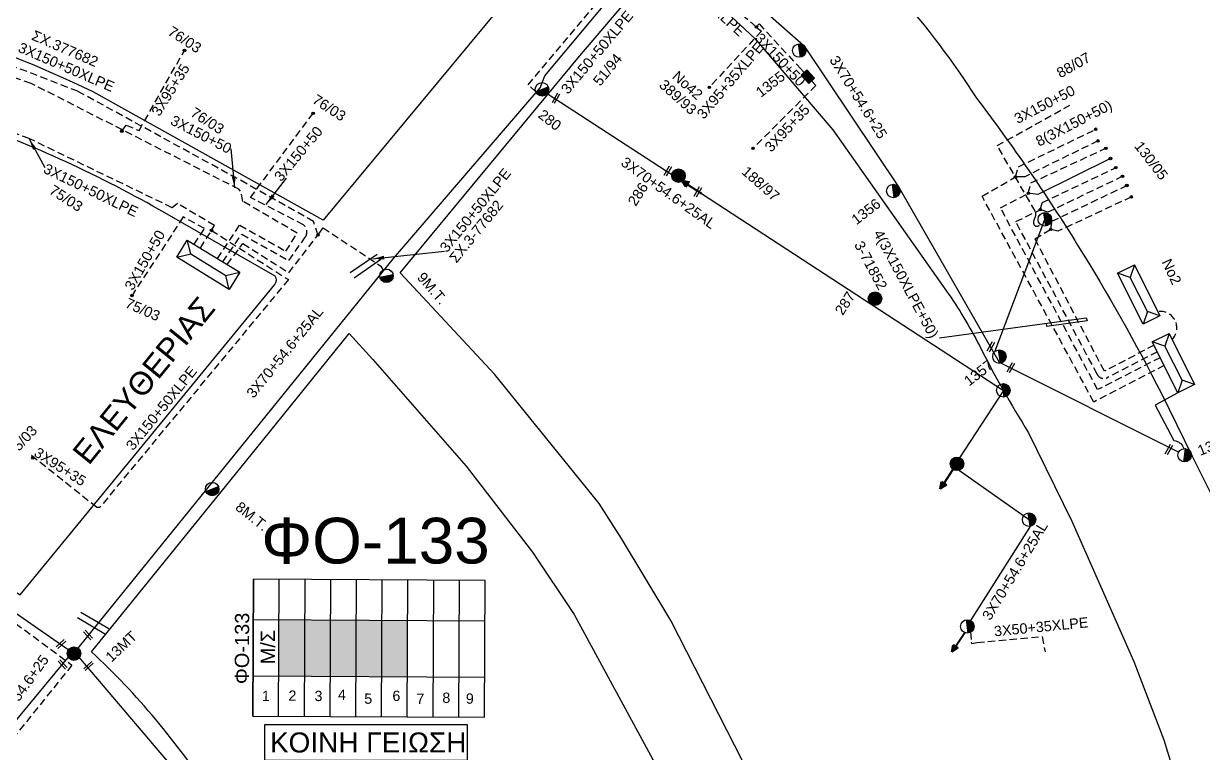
# Model space of a CAD drawing. Header units: millimetres. Extents: x 2999 to 5218, y 1863 to 2903.
# Drawn here: x 3547.2 to 3753.6, y 2225.3 to 2352.8 of the extents above; entities that cross this region are included whole.
import ezdxf
from ezdxf.enums import TextEntityAlignment as Align

# ---------------------------------------------------------------- set-up
doc = ezdxf.new("R2010")
doc.units = ezdxf.units.MM
doc.header["$LTSCALE"] = 0.5
doc.linetypes.add('DASHED', pattern=[19.05, 12.7, -6.35])
for name, color, linetype in [('Link Box 2 Διευθύνσεων', 7, 'Continuous'), ('Άγνωστα', 7, 'Continuous'), ('Ασφαλειοκιβώτια Χ.Τ 9 αναχωρήσεων', 7, 'Continuous'), ('Επίτονοι', 7, 'Continuous'), ('Επιγραφές - Σχήματα', 7, 'Continuous'), ('Καλώδια ΧΤ   3x150+50AL', 7, 'DASHED'), ('Καλώδια ΧΤ   3x150+50CU', 7, 'DASHED'), ('Μηχανική τομή', 7, 'Continuous'), ('Στύλος Ξύλινος', 7, 'Continuous'), ('Στύλος Ξύλινος @ 1', 7, 'Continuous'), ('Στύλος ΦΜ', 7, 'Continuous'), ('Στύλος ΦΜ @ 1', 7, 'Continuous'), ('Συνδέσεις', 7, 'Continuous'), ('Συνεστραμμένα ΧΤ   3x70+54.6+25 AL', 7, 'SYN_LINE'), ('Τομή', 7, 'Continuous'), ('Υποσταθμός πόλεως', 7, 'Continuous'), ('Υπόβαθρο ΔΕΗ', 7, 'Continuous')]:
    doc.layers.add(name, color=color, linetype=linetype)
doc.styles.add('arial', font='ARIAL.TTF')
doc.styles.get("Standard").update_dxf_attribs({"font": 'ARIAL.TTF'})
doc.linetypes.add('SYN_LINE', pattern='A,0.5,-0.0001,["/\\/\\/\\/",Standard,S=0.1,R=0,X=0,Y=-0.05],-0.25', length=0.7501)
doc.dimstyles.new('ISO-25', dxfattribs={"dimtxt": 2.5, "dimasz": 2.5, "dimexe": 1.25, "dimexo": 0.625, "dimtad": 1, "dimtxsty": 'Standard', "dimcen": 2.5, "dimadec": 0, "dimazin": 0, "dimtfac": 1, "dimtmove": 0, "dimatfit": 3, "dimfxl": 1, "dimarcsym": 0})

# ---------------------------------------------------------------- blocks, each defined once
blk = doc.blocks.new('ΑΣΦΑΛΕΙΟΚΙΒΩΤΙΟ ΥΠΟΣΤΑΘΜΟΥ 9 ΑΝΑΧΩΡΗΣΕΩΝ')
at = {"layer": 'Ασφαλειοκιβώτια Χ.Τ 9 αναχωρήσεων', "ltscale": 40}
for p, q in [((-23.8, 40.36), (24.02, 40.36)), ((-9.72, 40.36), (-9.72, -40.64)), ((9.94, 40.36), (9.94, -40.64)), ((-23.8, 31.36), (24.02, 31.36)), ((-23.8, 22.36), (24.02, 22.36)), ((-23.8, 13.36), (24.02, 13.36)), ((-23.8, 4.36), (24.02, 4.36)), ((-23.8, -4.64), (24.02, -4.64)), ((-23.8, -13.64), (24.02, -13.64)), ((-23.8, -22.64), (24.02, -22.64)), ((-23.8, -31.64), (24.02, -31.64))]:
    blk.add_line(p, q, dxfattribs=at)
at = {"layer": 'Ασφαλειοκιβώτια Χ.Τ 9 αναχωρήσεων'}
blk.add_lwpolyline([(-23.8, -40.64), (24.02, -40.64), (24.02, 40.36), (-23.8, 40.36)], close=True, dxfattribs=at)
for s, p in [('1', (-18.54, 37.25)), ('2', (-18.39, 27.98)), ('3', (-18.45, 18.85)), ('4', (-17.96, 10.67)), ('5', (-19.3, 1.44)), ('6', (-18.25, -8.4)), ('7', (-19.23, -16.79)), ('8', (-18.84, -25.86)), ('9', (-19.09, -34.08))]:
    blk.add_text(s, height=3.6, rotation=270, dxfattribs=at).set_placement(p)
at = {"layer": 'Ασφαλειοκιβώτια Χ.Τ 9 αναχωρήσεων', "ltscale": 40}
for tag, height, p in [('ΟΝΟΜΑ', 5, (-0.16, 44.31)), ('ΚΕΙΜΕΝΟ 1', 2, (17.06, 35.59)), ('ΚΕΙΜΕΝΟ 2', 2, (17.06, 26.88)), ('ΚΕΙΜΕΝΟ 3', 2, (17.06, 17.69)), ('ΚΕΙΜΕΝΟ 4', 2, (17.06, 8.71)), ('ΚΕΙΜΕΝΟ 5', 2, (17.06, -0.13)), ('ΚΕΙΜΕΝΟ 6', 2, (17.06, -9.05)), ('ΚΕΙΜΕΝΟ 7', 2, (17.06, -18.13)), ('ΚΕΙΜΕΝΟ 8', 2, (17.06, -26.85)), ('ΚΕΙΜΕΝΟ 9', 2, (17.06, -35.99)), ('ΣΧ', 2, (-0.1, -42.64))]:
    blk.add_attdef(tag, text='', height=height, dxfattribs=at).set_placement(p, align=Align.MIDDLE_CENTER)
blk = doc.blocks.new('ΜΗΧΑΝΙΚΗ ΤΟΜΗ')
at = {"layer": 'Μηχανική τομή', "ltscale": 40}
for p, q in [((-1.89, 0.78), (1.89, 0.78)), ((1.89, 0), (-1.89, 0))]:
    blk.add_line(p, q, dxfattribs=at)
blk = doc.blocks.new('ΥΠΑΡΧΩΝ ΤΣΙΜΕΝΤΕΝΙΟΣ ΣΤΥΛΟΣ')
at = {"layer": 'Στύλος ΦΜ'}
blk.add_hatch(color=7, dxfattribs=at).paths.add_polyline_path([(-1.29, -2.28, 0.574793), (2.62, 0, 0.268822), (1.3, 2.27)])
at = {"layer": 'Στύλος ΦΜ', "color": 7}
blk.add_line((-1.29, -2.28), (1.3, 2.27), dxfattribs=at)
blk.add_circle((0, 0), 2.62, dxfattribs=at)
at = {"layer": 'Στύλος ΦΜ', "flags": 4}
for tag, p in [('ΑΡΙΘΜΟΣ', (-4.68, 8.05)), ('ΤΥΠΟΣ', (-4.91, 3.03))]:
    blk.add_attdef(tag, p, '', height=4, dxfattribs=at)
blk = doc.blocks.new('ΤΟΜΗ')
at = {"layer": 'Τομή', "ltscale": 40}
for p, q in [((-5.68, 0), (5.68, 0)), ((5.68, -2.33), (-5.68, -2.33))]:
    blk.add_line(p, q, dxfattribs=at)
blk = doc.blocks.new('LINK BOX 2 ΑΝΑΧΩΡΗΣΕΩΝ')
at = {"layer": 'Link Box 2 Διευθύνσεων', "ltscale": 40}
blk.add_hatch(color=256, dxfattribs=at).paths.add_polyline_path([(-2.02, 1.29), (-2.02, -1.45), (1.89, -1.45), (1.89, 1.29)])
for p, q in [((-2.02, -0.08), (-4.26, -0.08)), ((4.12, -0.08), (1.89, -0.08))]:
    blk.add_line(p, q, dxfattribs=at)
blk.add_lwpolyline([(-2.02, -1.45), (-2.02, 1.29), (1.89, 1.29), (1.89, -1.45)], close=True, dxfattribs=at)
blk = doc.blocks.new('ΥΠΑΡΧΩΝ ΞΥΛΙΝΟΣ ΣΤΥΛΟΣ')
at = {"layer": 'Στύλος Ξύλινος'}
h = blk.add_hatch(color=7, dxfattribs=at)
h.paths.add_polyline_path([(-2.62, 0, 0.270008), (-1.29, -2.28), (1.3, 2.27, 0.576266)])
h.paths.add_polyline_path([(-1.29, -2.28, 0.574793), (2.62, 0, 0.268822), (1.3, 2.27)])
at = {"layer": 'Στύλος Ξύλινος', "color": 7}
blk.add_line((-1.29, -2.28), (1.3, 2.27), dxfattribs=at)
blk.add_circle((0, 0), 2.62, dxfattribs=at)
at = {"layer": 'Στύλος Ξύλινος', "flags": 4}
for tag, p in [('ΑΡΙΘΜΟΣ', (-4.91, 8.6)), ('ΤΥΠΟΣ', (-4.85, 3.39))]:
    blk.add_attdef(tag, p, '', height=4, dxfattribs=at)
blk = doc.blocks.new('ΕΠΙΤΟΝΟΣ')
at = {"layer": 'Επίτονοι', "lineweight": 40, "ltscale": 40}
blk.add_hatch(color=256, dxfattribs=at).paths.add_polyline_path([(-1.13, 6.47), (0, 9.1), (1.13, 6.47)])
for p, q in [((-1.13, 6.47), (0, 9.1)), ((1.13, 6.47), (-1.13, 6.47)), ((-1.13, 6.47), (0, 6.47)), ((0, 9.1), (1.13, 6.47)), ((0, 6.47), (0, 0))]:
    blk.add_line(p, q, dxfattribs=at)
blk = doc.blocks.new('ΥΠΟΣΤΑΘΜΟΣ ΠΟΛΕΩΣ')
at = {"layer": 'Υποσταθμός πόλεως', "linetype": 'Continuous', "ltscale": 40}
blk.add_lwpolyline([(-8.57, 2.82), (8.57, 2.82), (8.57, -2.82), (-8.57, -2.82)], close=True, dxfattribs=at)
for points in [[(-5.75, 0), (-8.57, 2.82)], [(5.75, 0), (8.57, 2.82)], [(-8.57, -2.82), (-5.75, 0)], [(-5.75, 0), (5.75, 0)], [(8.57, -2.82), (5.75, 0)]]:
    blk.add_lwpolyline(points, dxfattribs=at)
at = {"layer": 'Υποσταθμός πόλεως', "linetype": 'SYN_LINE', "ltscale": 40, "flags": 1}
for tag, p in [('ΜΕΤΑΣΧΗΜΑΤΙΣΜΟΣ', (10.6, 2.39)), ('ΙΣΧΥΣ', (10.58, -0.41)), ('ΑΡΙΘΜΟΣ', (10.7, -3.13))]:
    blk.add_attdef(tag, p, '', height=1.8, dxfattribs=at)
blk = doc.blocks.new('_ΣΥΝΔΕΣΗ')
at = {"layer": 'Συνδέσεις', "linetype": 'SYN_LINE', "ltscale": 40}
blk.add_hatch(color=256, dxfattribs=at).paths.add_polyline_path([(0.5, -0.01, 1), (-0.5, -0.01, 1)])
at = {"layer": 'Συνδέσεις'}
blk.add_circle((0, -0.01), 0.5, dxfattribs=at)

msp = doc.modelspace()

# ---------------------------------------------------------------- hatches: boundary and pattern name
at = {"layer": 'Ασφαλειοκιβώτια Χ.Τ 9 αναχωρήσεων', "ltscale": 40}
for color, points in [(1, [(3591.92, 2248.65), (3591.87, 2238.83), (3596.37, 2238.8), (3596.42, 2248.63)]), (2, [(3596.42, 2248.63), (3596.37, 2238.8), (3600.87, 2238.78), (3600.92, 2248.61)]), (173, [(3600.92, 2248.61), (3600.87, 2238.78), (3605.37, 2238.75), (3605.42, 2248.58)]), (133, [(3605.42, 2248.58), (3605.37, 2238.75), (3609.87, 2238.73), (3609.92, 2248.56)]), (151, [(3609.92, 2248.56), (3609.87, 2238.73), (3614.37, 2238.71), (3614.42, 2248.53)])]:
    msp.add_hatch(color=color, dxfattribs=at).paths.add_polyline_path(points)

# ---------------------------------------------------------------- linework, layer by layer
at = {"layer": 'Άγνωστα', "color": 6, "linetype": 'DASHED', "ltscale": 0.2}
for points in [[(3636.81, 2340.91), (3635.46, 2342.14), (3655.58, 2366.04), (3658.26, 2364.88)], [(3675.58, 2352.06), (3676.26, 2351.5), (3667.16, 2341.71)], [(3685.8, 2342.03), (3674.8, 2331.04)], [(3712.85, 2246.45), (3712.96, 2244.75), (3712.98, 2244.48), (3713.99, 2244.68), (3725.39, 2245.69), (3725.88, 2243.01)]]:
    msp.add_lwpolyline(points, dxfattribs=at)
msp.add_lwpolyline([(3658.81, 2366.22), (3658.5, 2365.76, 0.390853), (3658.79, 2363.85, 0.486785), (3661.53, 2364.49), (3675.58, 2352.06)], format="xyb", dxfattribs=at)
at = {"layer": 'Άγνωστα', "color": 1, "linetype": 'DASHED', "ltscale": 0.2}
for points in [[(3564.41, 2334.06), (3565.19, 2335.1), (3567.43, 2334.16), (3575.37, 2348.15)], [(3581.14, 2311.78), (3585.04, 2317.61), (3593.12, 2313.04), (3595.07, 2316.23), (3585.58, 2321.76), (3585.2, 2323.57), (3584.89, 2323.89), (3548.56, 2342.39), (3535.4, 2346.97)], [(3746.72, 2293.07), (3734.39, 2286.7), (3714.86, 2322.66), (3720.69, 2326.04), (3721.21, 2327.81), (3734.73, 2334.37)], [(3735.12, 2332.33), (3722.31, 2326.08), (3720.69, 2326.04)]]:
    msp.add_lwpolyline(points, dxfattribs=at)
at = {"layer": 'Άγνωστα', "color": 2, "linetype": 'DASHED', "ltscale": 0.2}
for points in [[(3578.16, 2313.61), (3580.62, 2317.54), (3574.15, 2321.4), (3573.22, 2320.67), (3548.23, 2332.74), (3527.6, 2340.66), (3518.81, 2342.79)], [(3580.09, 2316.7), (3593.54, 2308.1), (3560.54, 2268.26)], [(3560.54, 2268.26), (3560.05, 2268.26), (3548.4, 2277.52)]]:
    msp.add_lwpolyline(points, dxfattribs=at)
at = {"layer": 'Άγνωστα', "color": 151, "linetype": 'DASHED', "ltscale": 0.2}
msp.add_lwpolyline([(3746.02, 2294.45), (3735.06, 2288.87), (3718.07, 2320.64), (3722.94, 2323.18), (3723.41, 2324.99), (3736.49, 2331.05)], dxfattribs=at)
at = {"layer": 'Άγνωστα', "color": 85, "linetype": 'DASHED', "ltscale": 0.2}
msp.add_lwpolyline([(3745.51, 2295.46), (3736.73, 2290.95, -0.425526), (3734.98, 2291.55), (3720.76, 2318.23), (3725.03, 2320.32), (3725.39, 2321.56), (3738.23, 2327.65)], format="xyb", dxfattribs=at)
at = {"layer": 'Άγνωστα', "color": 151, "ltscale": 40}
msp.add_lwpolyline([(3737.31, 2329.25), (3724.61, 2322.96), (3722.94, 2323.18)], dxfattribs=at)
at = {"layer": 'Άγνωστα', "color": 85, "linetype": 'DASHED', "ltscale": 0.2}
msp.add_lwpolyline([(3739.43, 2326.15), (3726.37, 2319.87), (3725.03, 2320.32)], dxfattribs=at)
at = {"layer": 'Άγνωστα', "color": 30, "linetype": 'DASHED', "ltscale": 0.2}
for points in [[(3744.94, 2296.61), (3736.24, 2292.11), (3724.1, 2315.2), (3726.86, 2316.89), (3727.06, 2318.3), (3740.16, 2324.55)], [(3740.96, 2322.54), (3728.12, 2316.55), (3726.86, 2316.89)]]:
    msp.add_lwpolyline(points, dxfattribs=at)
at = {"layer": 'Άγνωστα', "color": 173, "linetype": 'DASHED', "ltscale": 0.2}
msp.add_lwpolyline([(3582.83, 2310.75), (3585.59, 2314.39), (3593.63, 2309.3), (3598.87, 2316.09), (3599.62, 2317.14), (3609.73, 2310.44), (3610.11, 2309.77)], dxfattribs=at)
at = {"layer": 'Άγνωστα', "color": 7, "ltscale": 40}
msp.add_lwpolyline([(3749.11, 2288.32), (3745.12, 2286.17), (3748.38, 2279.97), (3748.72, 2279.89, -0.270575), (3750.13, 2278.57, -0.020049)], format="xyb", dxfattribs=at)
at = {"layer": 'Επιγραφές - Σχήματα', "ltscale": 0.2}
msp.add_lwpolyline([(3707.43, 2297.92), (3733.08, 2301.43), (3733.22, 2300.91), (3726.21, 2299.89), (3726.13, 2300.48)], dxfattribs=at)
at = {"layer": 'Επιγραφές - Σχήματα', "color": 190}
msp.add_lwpolyline([(3589.37, 2224.11), (3624.88, 2224.11), (3624.88, 2230.29), (3589.37, 2230.29)], close=True, dxfattribs=at)
at = {"layer": 'Επιγραφές - Σχήματα', "linetype": 'DASHED', "ltscale": 0.2}
msp.add_arc((3746.03, 2299.65), 2.89, 315.5488, 98.7141, dxfattribs=at)
at = {"layer": 'Καλώδια ΧΤ   3x150+50AL', "color": 6, "linetype": 'DASHED', "ltscale": 0.2}
msp.add_lwpolyline([(3675.38, 2352.24), (3675.85, 2352.79), (3683.36, 2344.72)], dxfattribs=at)
at = {"layer": 'Καλώδια ΧΤ   3x150+50AL', "color": 151, "linetype": 'DASHED', "ltscale": 0.2}
msp.add_lwpolyline([(3724.98, 2317.81, -0.768188), (3723.87, 2317.88, -0.191814), (3724.05, 2318.78, 0.258372), (3724.15, 2320.06), (3717.51, 2331.52), (3730.2, 2338.57)], format="xyb", dxfattribs=at)
at = {"layer": 'Καλώδια ΧΤ   3x150+50AL', "color": 133, "linetype": 'DASHED', "ltscale": 0.2}
msp.add_lwpolyline([(3582.07, 2311.21), (3585.4, 2316.02), (3593.64, 2311.43), (3596.49, 2315.51, 0.393341), (3596.19, 2317.65), (3586.91, 2322.44), (3597.87, 2337.16)], format="xyb", dxfattribs=at)
at = {"layer": 'Καλώδια ΧΤ   3x150+50AL', "color": 151, "linetype": 'DASHED', "ltscale": 0.2}
msp.add_lwpolyline([(3577.06, 2314.27), (3578.86, 2317.02), (3575.16, 2319.05), (3566.2, 2305.33)], dxfattribs=at)
at = {"layer": 'Καλώδια ΧΤ   3x150+50CU', "color": 30, "ltscale": 0.2}
msp.add_lwpolyline([(3518.18, 2263.05), (3518.13, 2262.23, 0.242972), (3519.11, 2260.03, 0.280953), (3527.14, 2258.99), (3539.72, 2252.55), (3555.69, 2240.71), (3544.12, 2226.35), (3544.11, 2226.03, -0.501884), (3541.85, 2224.4), (3541.1, 2223.85), (3526.27, 2206.17), (3526.41, 2205.79, -0.3073), (3525.5, 2202.41, -0.278062), (3522.38, 2201.87), (3506.34, 2182.13), (3506.46, 2181.53, -0.490057), (3505.19, 2180.05, -80.209028)], format="xyb", dxfattribs=at)
at = {"layer": 'Συνεστραμμένα ΧΤ   3x70+54.6+25 AL', "color": 85, "ltscale": 20}
msp.add_lwpolyline([(3556.05, 2242.72), (3611.95, 2311.79), (3637.58, 2341.64), (3638.42, 2343.7), (3657.89, 2367.01)], dxfattribs=at)
at = {"layer": 'Συνεστραμμένα ΧΤ   3x70+54.6+25 AL', "color": 151, "ltscale": 20}
for points in [[(3662.3, 2367.9), (3683.69, 2349.02), (3700.37, 2324.16), (3717.86, 2293.69), (3749.24, 2277.93)], [(3717.14, 2295.65), (3725.84, 2318.62)]]:
    msp.add_lwpolyline(points, dxfattribs=at)
at = {"layer": 'Συνεστραμμένα ΧΤ   3x70+54.6+25 AL', "color": 173, "linetype": 'DASHED', "ltscale": 0.2}
msp.add_lwpolyline([(3598.72, 2315.9), (3597.95, 2318.28), (3586.26, 2324.84), (3556.73, 2341.01), (3535.83, 2349.1), (3514.88, 2354.42), (3507.96, 2355.69)], dxfattribs=at)
at = {"layer": 'Συνεστραμμένα ΧΤ   3x70+54.6+25 AL', "color": 6, "ltscale": 20}
for points in [[(3638.83, 2340.64), (3660.79, 2326.33)], [(3665.78, 2323.13), (3718.58, 2288.74), (3709.94, 2275.43)], [(3709.94, 2275.43), (3723.75, 2265.67), (3712.86, 2248.49)], [(3555.98, 2242.77), (3543.17, 2251.66), (3524.37, 2261.83)], [(3607.08, 2106.44), (3608.12, 2136.31), (3597.14, 2181.59), (3576.44, 2219.2), (3556.88, 2242.16), (3555.07, 2243.38)]]:
    msp.add_lwpolyline(points, dxfattribs=at)
at = {"layer": 'Συνεστραμμένα ΧΤ   3x70+54.6+25 AL', "color": 27, "ltscale": 20}
msp.add_lwpolyline([(3542.97, 2227.51), (3555.25, 2242.32)], dxfattribs=at)
at = {"layer": 'Υπόβαθρο ΔΕΗ'}
for points in [[(3412.65, 2433.75), (3414.51, 2435.54), (3431.4, 2436.37, -0.021622), (3471.63, 2434.76, -0.024043), (3520.63, 2428.12, -0.031921), (3564.26, 2416.82, -0.03259), (3603.01, 2400.3), (3621.55, 2388.87), (3645.06, 2373.19), (3599.62, 2318.49), (3559.39, 2340.9, 0.036325), (3530.58, 2352.34, 0.007316), (3499.21, 2359.77, 0.040954), (3458.31, 2365.37, 0.048833), (3418.56, 2363.65), (3417.53, 2379.51), (3414.74, 2409.6), (3412.65, 2433.75)], [(3756.57, 2386.33), (3717.63, 2412.98), (3705.89, 2421.02), (3699.56, 2413.66), (3674.07, 2382.8), (3683.83, 2374.59, -0.028869), (3691.47, 2367.38, -0.007048), (3700.09, 2358, -0.03996), (3713.86, 2339.83, -0.02329), (3731.57, 2314.13, -0.022861), (3746.21, 2288.17), (3751.58, 2277.26), (3759.8, 2260.81, -0.025569)], [(3673, 2223.86), (3660.43, 2248.49), (3651.82, 2262.82), (3647.91, 2268.99), (3629.62, 2291.56), (3613.08, 2309.26), (3644.15, 2346.82), (3656.92, 2361.86), (3661.36, 2362.52), (3666.17, 2358.6), (3675.04, 2350.32), (3688.76, 2334.25), (3708.64, 2306.09, -0.036136), (3714.39, 2296.55, 0.021896), (3722.99, 2281.32), (3730.56, 2265.87), (3741.42, 2241.35), (3746.63, 2227.66), (3751.01, 2213.4)], [(3546.65, 2253.02), (3591.18, 2307.24, 0.338616), (3591.23, 2308.72), (3571.96, 2319.76, 0.044805), (3536.65, 2335.98, 0.030721), (3501.51, 2346.08, 0.037307), (3457.38, 2352.47, 0.064885), (3419.69, 2350.19), (3426.05, 2278.7), (3432.96, 2279.6, -0.040779), (3461.41, 2280.97, -0.032834), (3484.33, 2278.69, -0.065194), (3510.02, 2270.89, -0.000976), (3530.92, 2261.38, -0.029655), (3546.65, 2253.02, -2.378382)], [(3559.11, 2243.03), (3589, 2279.9), (3604.16, 2298.66), (3608.29, 2294.14), (3624.64, 2275.5), (3636.24, 2260.44), (3643.52, 2249.54), (3658.72, 2221.52, -0.066706), (3672.5, 2185.32, -0.006699), (3680.62, 2148.51, -0.054277), (3682.62, 2127.58), (3611.8, 2120.06), (3610.99, 2131.06, 0.037501), (3601.99, 2174.96, 0.091193), (3570.36, 2231.18, 0.032432), (3559.11, 2243.03, -2.552739)]]:
    msp.add_lwpolyline(points, format="xyb", dxfattribs=at)

# ---------------------------------------------------------------- block references
at = {"layer": 'Link Box 2 Διευθύνσεων', "xscale": 0.5, "yscale": 0.5, "zscale": 0.5, "rotation": 312.2015636159351}
msp.add_blockref('LINK BOX 2 ΑΝΑΧΩΡΗΣΕΩΝ', (3684.44, 2343.58), dxfattribs=at)
at = {"layer": 'Ασφαλειοκιβώτια Χ.Τ 9 αναχωρήσεων', "xscale": 0.4999999999999998, "yscale": 0.4999999999999998, "zscale": 0.4999999999999998, "rotation": 89.70135055606067}
msp.add_blockref('ΑΣΦΑΛΕΙΟΚΙΒΩΤΙΟ ΥΠΟΣΤΑΘΜΟΥ 9 ΑΝΑΧΩΡΗΣΕΩΝ', (3607.58, 2243.6), dxfattribs=at).add_auto_attribs({'ΟΝΟΜΑ': 'ΦΟ-133'})
at = {"layer": 'Επίτονοι'}
for p, xscale, yscale, zscale, rotation in [((3665.78, 2323.13), 0.449999999999818, 0.449999999999818, 0.449999999999818, 56.21627565538398), ((3709.82, 2274.95), 0.4499999999998181, 0.4499999999998181, 0.4499999999998181, 146.216275655384), ((3711.84, 2246.41), 0.4499999999998181, 0.4499999999998181, 0.4499999999998181, 146.216275655384)]:
    msp.add_blockref('ΕΠΙΤΟΝΟΣ', p, dxfattribs=dict(at, xscale=xscale, yscale=yscale, zscale=zscale, rotation=rotation))
at = {"layer": 'Μηχανική τομή'}
for p, xscale, yscale, zscale, rotation in [((3640.18, 2339.9), 0.4999999999999998, 0.4999999999999998, 0.4999999999999998, 240.3999436640924), ((3659.72, 2327.19), 0.4999999999999998, 0.4999999999999998, 0.4999999999999998, 240.3999436640924), ((3664.99, 2323.53), 0.4999999999999998, 0.4999999999999998, 0.4999999999999998, 240.3999436640924), ((3716.24, 2296.45), 0.4999999999999998, 0.4999999999999998, 0.4999999999999998, 240.3999436640924), ((3719.71, 2292.79), 0.4999999999999998, 0.4999999999999998, 0.4999999999999998, 240.3999436640924), ((3747.36, 2278.49), 0.4999999999999998, 0.4999999999999998, 0.4999999999999998, 240.3999436640924), ((3553.92, 2244.24), 0.4999999999999996, 0.4999999999999996, 0.4999999999999996, 42.76191703139985), ((3558.66, 2246.11), 0.4999999999999993, 0.4999999999999993, 0.4999999999999993, 132.9464639555496), ((3554.2, 2240.96), 0.4999999999999993, 0.4999999999999993, 0.4999999999999993, 132.9464639555496), ((3558.72, 2240.43), 0.4999999999999996, 0.4999999999999996, 0.4999999999999996, 42.76191703139985)]:
    msp.add_blockref('ΜΗΧΑΝΙΚΗ ΤΟΜΗ', p, dxfattribs=dict(at, xscale=xscale, yscale=yscale, zscale=zscale, rotation=rotation))
at = {"layer": 'Στύλος Ξύλινος @ 1', "ltscale": 40}
ref = msp.add_blockref('ΥΠΑΡΧΩΝ ΞΥΛΙΝΟΣ ΣΤΥΛΟΣ', (3661.77, 2326.26), dxfattribs=dict(at, xscale=0.4499999999998181, yscale=0.4499999999998181, zscale=0.4499999999998181, rotation=56.97484803355429))
ref.add_attrib('ΤΥΠΟΣ', '286', (3654.28, 2320.79), dxfattribs={"layer": 'Στύλος Ξύλινος', "height": 1.8, "rotation": 56.9748, "flags": 4})
ref = msp.add_blockref('ΥΠΑΡΧΩΝ ΞΥΛΙΝΟΣ ΣΤΥΛΟΣ', (3696.14, 2304.77), dxfattribs=dict(at, xscale=0.449999999999818, yscale=0.449999999999818, zscale=0.449999999999818, rotation=56.9748480335543))
ref.add_attrib('ΤΥΠΟΣ', '287', (3690.49, 2301.72), dxfattribs={"layer": 'Στύλος Ξύλινος', "height": 1.8, "rotation": 56.9748, "flags": 4})
at = {"layer": 'Στύλος Ξύλινος @ 1', "ltscale": 40, "xscale": 0.4499999999998181, "yscale": 0.4499999999998181, "zscale": 0.4499999999998181, "rotation": 56.97484803355429}
msp.add_blockref('ΥΠΑΡΧΩΝ ΞΥΛΙΝΟΣ ΣΤΥΛΟΣ', (3710.47, 2275.89), dxfattribs=at)
at = {"layer": 'Στύλος Ξύλινος @ 1', "ltscale": 40}
ref = msp.add_blockref('ΥΠΑΡΧΩΝ ΞΥΛΙΝΟΣ ΣΤΥΛΟΣ', (3556.05, 2242.72), dxfattribs=dict(at, xscale=0.4499999999998187, yscale=0.4499999999998187, zscale=0.4499999999998187, rotation=43.47531673525752))
ref.add_attrib('ΤΥΠΟΣ', '13MT', (3562.6, 2241.1), dxfattribs={"layer": 'Στύλος Ξύλινος', "height": 1.8, "rotation": 43.4753, "flags": 4})
at = {"layer": 'Στύλος ΦΜ @ 1', "ltscale": 40}
ref = msp.add_blockref('ΥΠΑΡΧΩΝ ΤΣΙΜΕΝΤΕΝΙΟΣ ΣΤΥΛΟΣ', (3682.91, 2348.13), dxfattribs=dict(at, xscale=0.4499999999998179, yscale=0.4499999999998179, zscale=0.4499999999998179, rotation=37.72256972458447))
ref.add_attrib('ΤΥΠΟΣ', '1355', (3676.17, 2339.84), dxfattribs={"layer": 'Στύλος ΦΜ', "height": 1.8, "rotation": 37.7226, "flags": 4})
ref = msp.add_blockref('ΥΠΑΡΧΩΝ ΤΣΙΜΕΝΤΕΝΙΟΣ ΣΤΥΛΟΣ', (3637.9, 2341.36), dxfattribs=dict(at, xscale=0.4499999999998179, yscale=0.4499999999998179, zscale=0.4499999999998179, rotation=322.1517463473169))
ref.add_attrib('ΤΥΠΟΣ', '280', (3637.06, 2336.58), dxfattribs={"layer": 'Στύλος ΦΜ', "height": 1.8, "rotation": 322.1517, "flags": 4})
ref = msp.add_blockref('ΥΠΑΡΧΩΝ ΤΣΙΜΕΝΤΕΝΙΟΣ ΣΤΥΛΟΣ', (3699.34, 2323.58), dxfattribs=dict(at, xscale=0.4499999999998179, yscale=0.4499999999998179, zscale=0.4499999999998179, rotation=37.72256972458447))
ref.add_attrib('ΤΥΠΟΣ', '1356', (3692.89, 2317.57), dxfattribs={"layer": 'Στύλος ΦΜ', "height": 1.8, "rotation": 37.7226, "flags": 4})
at = {"layer": 'Στύλος ΦΜ @ 1', "ltscale": 40, "xscale": 0.4499999999998179, "yscale": 0.4499999999998179, "zscale": 0.4499999999998179, "rotation": 37.72256972458447}
for p in [(3725.84, 2318.62), (3717.89, 2294.64), (3723.08, 2266.14), (3712.27, 2247.47)]:
    msp.add_blockref('ΥΠΑΡΧΩΝ ΤΣΙΜΕΝΤΕΝΙΟΣ ΣΤΥΛΟΣ', p, dxfattribs=at)
at = {"layer": 'Στύλος ΦΜ @ 1', "ltscale": 40}
ref = msp.add_blockref('ΥΠΑΡΧΩΝ ΤΣΙΜΕΝΤΕΝΙΟΣ ΣΤΥΛΟΣ', (3610.7, 2308.75), dxfattribs=dict(at, xscale=0.4499999999998179, yscale=0.4499999999998179, zscale=0.4499999999998179, rotation=310.8952834813747))
ref.add_attrib('ΤΥΠΟΣ', '9M.T.', (3615.92, 2308.41), dxfattribs={"layer": 'Στύλος ΦΜ', "height": 1.8, "rotation": 310.8953, "flags": 4})
ref = msp.add_blockref('ΥΠΑΡΧΩΝ ΤΣΙΜΕΝΤΕΝΙΟΣ ΣΤΥΛΟΣ', (3718.58, 2288.74), dxfattribs=dict(at, xscale=0.4499999999998179, yscale=0.4499999999998179, zscale=0.4499999999998179, rotation=37.72256972458447))
ref.add_attrib('ΤΥΠΟΣ', '1357', (3712.58, 2289.38), dxfattribs={"layer": 'Στύλος ΦΜ', "height": 1.8, "rotation": 37.7226, "flags": 4})
ref = msp.add_blockref('ΥΠΑΡΧΩΝ ΤΣΙΜΕΝΤΕΝΙΟΣ ΣΤΥΛΟΣ', (3750.29, 2277.4), dxfattribs=dict(at, xscale=0.449999999999818, yscale=0.449999999999818, zscale=0.449999999999818, rotation=22.08681620432747))
ref.add_attrib('ΤΥΠΟΣ', '1358', (3753, 2277.27), dxfattribs={"layer": 'Στύλος ΦΜ', "height": 1.8, "rotation": 22.0868, "flags": 4})
ref = msp.add_blockref('ΥΠΑΡΧΩΝ ΤΣΙΜΕΝΤΕΝΙΟΣ ΣΤΥΛΟΣ', (3580.21, 2271.48), dxfattribs=dict(at, xscale=0.449999999999818, yscale=0.449999999999818, zscale=0.449999999999818, rotation=321.3874347840699))
ref.add_attrib('ΤΥΠΟΣ', '8M.T.', (3584.11, 2268.03), dxfattribs={"layer": 'Στύλος ΦΜ', "height": 1.8, "rotation": 321.3874, "flags": 4})
at = {"layer": 'Συνδέσεις', "xscale": 0.4500000000000455, "yscale": 0.4500000000000455, "zscale": 0.4500000000000455}
for p in [(3675.39, 2352.25), (3575.37, 2348.16), (3667.16, 2341.71), (3597.87, 2337.16), (3564.41, 2334.06), (3734.73, 2334.38), (3735.12, 2332.34), (3674.8, 2331.05), (3736.49, 2331.05), (3737.31, 2329.26), (3738.23, 2327.66), (3720.69, 2326.04), (3739.43, 2326.15), (3722.94, 2323.18), (3740.16, 2324.56), (3740.96, 2322.55), (3725.03, 2320.33), (3726.86, 2316.9), (3580.1, 2316.7), (3598.72, 2315.9), (3566.2, 2305.33), (3548.87, 2276.94)]:
    msp.add_blockref('_ΣΥΝΔΕΣΗ', p, dxfattribs=at)
at = {"layer": 'Τομή', "xscale": 0.4999999999999998, "yscale": 0.4999999999999998, "zscale": 0.4999999999999998}
for p, rotation in [((3606.71, 2310.93), 34.68221571598364), ((3559.7, 2248.53), 329.5571920305813)]:
    msp.add_blockref('ΤΟΜΗ', p, dxfattribs=dict(at, rotation=rotation))
at = {"layer": 'Υποσταθμός πόλεως'}
for p, xscale, yscale, zscale, rotation in [((3579.53, 2310.7), 0.6263909456707906, 0.6263909456707906, 0.6263909456707906, 328.5233950228832), ((3742.26, 2305.48), 0.5814795668795023, 0.5814795668795023, 0.5814795668795023, 116.6990209535822), ((3748.33, 2293.5), 0.5814795668795023, 0.5814795668795023, 0.5814795668795023, 116.6990209535822)]:
    msp.add_blockref('ΥΠΟΣΤΑΘΜΟΣ ΠΟΛΕΩΣ', p, dxfattribs=dict(at, xscale=xscale, yscale=yscale, zscale=zscale, rotation=rotation))

# ---------------------------------------------------------------- texts
at = {"ltscale": 40, "insert": (3588.79, 2266.47), "char_height": 8, "width": 17.8089, "attachment_point": 1, "style": 'arial'}
msp.add_mtext('ΦO-133', dxfattribs=at)
at = {"layer": 'Άγνωστα', "ltscale": 40, "char_height": 1.8, "width": 17.1868, "attachment_point": 1, "style": 'arial'}
for s, insert, rotation in [('3X150+50XLPE', (3660.35, 2363.87), 317.6962), ('3X150+50XLPE', (3641.06, 2341.53), 50.033), ('3X150+50XLPE', (3546.84, 2349.64), 336.6347), ('3X95+35XLPE', (3664.81, 2337.16), 49.8242), ('3X95+35', (3569.47, 2337.46), 57.8575), ('3X95+35', (3676.66, 2331.47), 47.1109), ('8(3X150+50)', (3724, 2332.91), 27.2679), ('3X150+50', (3573.58, 2336.92), 332.7966), ('3X150+50XLPE', (3551.33, 2328.48), 334.0122), ('3X150+50XLPE', (3619.86, 2313.82), 50.8556), ('4(3X150XLPE+50)', (3697.4, 2317.04), 298.1816), ('3X150+50XLPE', (3564.98, 2279.21), 50.9603), ('75/03', (3544.17, 2278.2), 47.1522), ('3X95+35', (3549.87, 2278.91), 327.2052), ('3X50+35XLPE', (3716.86, 2247.52), 5.5268), ('3X70+54.6+25', (3540.67, 2229.32), 54.2619)]:
    msp.add_mtext(s, dxfattribs=dict(at, insert=insert, rotation=rotation))
at = {"layer": 'Επιγραφές - Σχήματα', "ltscale": 40, "char_height": 1.8, "width": 17.1868, "attachment_point": 1, "style": 'arial'}
for s, insert, rotation in [('76/03', (3573.27, 2352.51), 327.2052), ('ΣX.377682', (3549.19, 2351.75), 336.6347), ('51/94', (3646.67, 2342.92), 50.8556), ('88/07', (3727.66, 2344.83), 29.3372), ('Νο42', (3661.74, 2344.75), 318.015), ('389/93', (3659.43, 2343.25), 318.015), ('76/03', (3598.54, 2340.6), 327.2052), ('76/03', (3577.24, 2338.33), 327.2052), ('130/05', (3742.8, 2332.5), 307.7397), ('188/97', (3673.86, 2328.09), 318.6576), ('75/03', (3552.52, 2324.78), 327.2052), ('ΣX.3-77682', (3621.53, 2312), 50.8556), ('3-71852', (3694.02, 2315.07), 298.1816), ('Nο2', (3747.86, 2311.96), 294.8883), ('75/03', (3565.56, 2304.96), 336.3667)]:
    msp.add_mtext(s, dxfattribs=dict(at, insert=insert, rotation=rotation))
at = {"layer": 'Επιγραφές - Σχήματα', "insert": (3555.51, 2278), "char_height": 4, "width": 90.8081, "attachment_point": 1, "rotation": 50.9059, "style": 'arial'}
msp.add_mtext('ΕΛΕΥΘΕΡΙΑΣ', dxfattribs=at)
at = {"layer": 'Επιγραφές - Σχήματα', "insert": (3588.71, 2240.85), "char_height": 2.5, "width": 2.2621, "attachment_point": 1, "rotation": 90}
msp.add_mtext('Μ/Σ', dxfattribs=at)
at = {"layer": 'Επιγραφές - Σχήματα', "color": 190, "insert": (3590.32, 2228.94), "char_height": 3.5, "width": 35.1311, "attachment_point": 1}
msp.add_mtext('KOINH ΓΕΙΩΣΗ', dxfattribs=at)
at = {"layer": 'Καλώδια ΧΤ   3x150+50AL', "ltscale": 40, "char_height": 1.8, "width": 17.1868, "attachment_point": 1, "style": 'arial'}
for insert, rotation in [((3676.31, 2351.39), 312.8778), ((3720.25, 2336.87), 27.2679), ((3590.9, 2326.25), 50.0583), ((3564.78, 2306.95), 60.2203)]:
    msp.add_mtext('3X150+50', dxfattribs=dict(at, insert=insert, rotation=rotation))
at = {"layer": 'Συνεστραμμένα ΧΤ   3x70+54.6+25 AL', "ltscale": 40, "insert": (3689.62, 2347.46), "char_height": 1.8, "width": 17.1868, "attachment_point": 1, "rotation": 302.0393, "style": 'arial'}
msp.add_mtext('3X70+54.6+25', dxfattribs=at)
at = {"layer": 'Συνεστραμμένα ΧΤ   3x70+54.6+25 AL', "ltscale": 20, "char_height": 1.8, "width": 17.1868, "attachment_point": 1, "style": 'arial'}
for insert, rotation in [((3652.58, 2329.67), 324.556), ((3586.06, 2288.36), 51.0105), ((3714.75, 2249.31), 58.7599)]:
    msp.add_mtext('3X70+54.6+25AL', dxfattribs=dict(at, insert=insert, rotation=rotation))

# ---------------------------------------------------------------- leaders
at = {"layer": 'Επιγραφές - Σχήματα', "ltscale": 40}
for points in [[(3548.21, 2332.68), (3550.96, 2327.67)], [(3584.16, 2324.13), (3583.52, 2330.94)], [(3589.66, 2321.23), (3593.23, 2325.85)], [(3608.29, 2311.72), (3620.84, 2313.07)]]:
    msp.add_leader(points, dimstyle='ISO-25', override={"dimasz": 2, "dimtad": 0}, dxfattribs=at)

doc.saveas('drawing.dxf')
